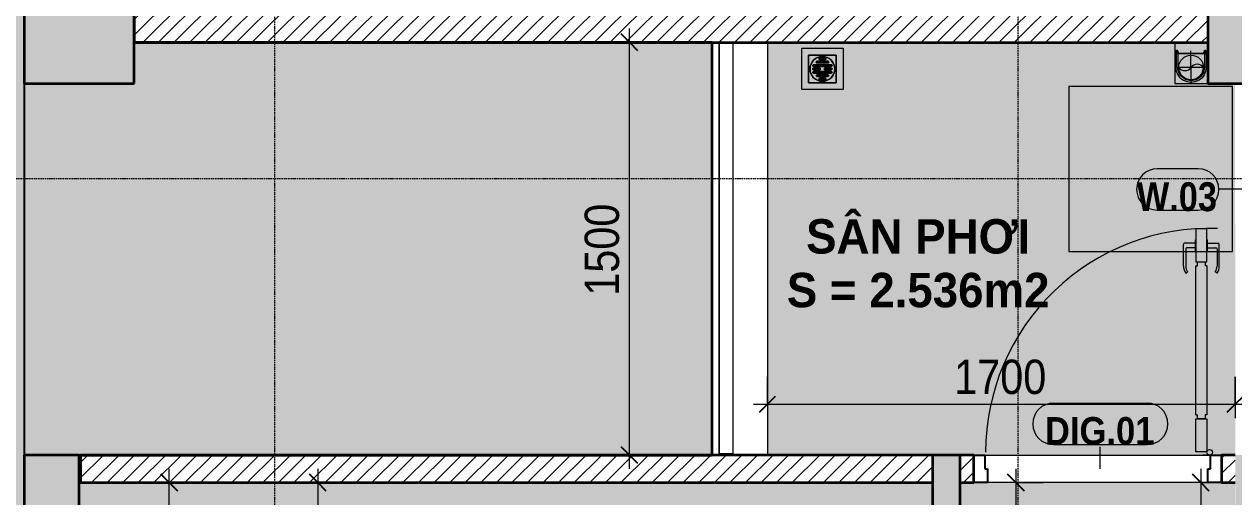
# Model space of a CAD drawing. Header units: millimetres. Extents: x 31157 to 224036, y 218 to 80529.
# Drawn here: x 33653 to 38047, y 76385 to 78103 of the extents above; entities that cross this region are included whole.
import ezdxf

# ---------------------------------------------------------------- set-up
doc = ezdxf.new("R2010")
doc.units = ezdxf.units.MM
for name, pattern in [('Dash Dot 3_16_', [7.9375, 4.7625, -1.5875, 0, -1.5875]), ('Grid Line', [22.225, 12.7, -3.175, 3.175, -3.175]), ('IMPORT-CENTER _3_', [10.16, 6.35, -1.27, 1.27, -1.27])]:
    doc.linetypes.add(name, pattern=pattern)
for name, color, linetype, lineweight in [('0-1', 7, 'Continuous', 5), ('A-ANNO-DIMS', 211, 'Continuous', 9), ('A-ANNO-DIMS-50', 211, 'Continuous', 9), ('A-DETL-GENF-1', 7, 'Continuous', 18), ('A-DETL-GENF-5', 9, 'Continuous', 18), ('A-DETL-MEDM', 33, 'Continuous', 35), ('A-DETL-THIN', 151, 'Continuous', 18), ('A-DOOR', 31, 'Continuous', 18), ('A-DOOR-1', 7, 'Continuous', 18), ('A-DOOR-3', 90, 'Continuous', 25), ('A-DOOR-IDEN', 31, 'Continuous', 9), ('A-FLOR', 192, 'Continuous', 18), ('A-FLOR-2', 7, 'Continuous', 18), ('A-FLOR-HRAL', 11, 'Continuous', 18), ('A-FLOR-HRAL-2', 7, 'Continuous', 18), ('A-GLAZ-IDEN', 152, 'Continuous', 9), ('A-WALL-2', 254, 'Continuous', 35), ('A-WALL-4', 9, 'Continuous', 18), ('A-WALL-5', 7, 'Continuous', 18), ('A-WALL-6', 250, 'Continuous', 35), ('A-WALL-7', 113, 'Continuous', 35), ('A-WALL-PATT-1', 9, 'Continuous', 18), ('A-WALL-PATT-2', 111, 'Continuous', 18), ('G-ANNO-SYMB-1', 111, 'Dash Dot 3_16_', 18), ('G-ANNO-TEXT-1', 7, 'Continuous', 9), ('G-IMPT', 8, 'Continuous', 18), ('G-IMPT-2', 9, 'Continuous', 18), ('G-IMPT-3', 8, 'Continuous', 25), ('G-IMPT-4', 8, 'IMPORT-CENTER _3_', 18), ('I-FURN', 30, 'Continuous', 18), ('I-FURN-2', 253, 'Continuous', 18), ('M-EQPM', 50, 'Continuous', 18), ('M-EQPM-2', 7, 'Continuous', 18), ('S-COLS', 52, 'Continuous', 18), ('S-COLS-7', 52, 'Continuous', 35), ('S-GRID-1', 1, 'Grid Line', 9)]:
    doc.layers.add(name, color=color, linetype=linetype, lineweight=lineweight)
doc.layers.add('A-DETL-GENF-2', color=7, linetype='Continuous', lineweight=18, transparency=0.2)
doc.styles.add('Arial_B', font='arialbd.ttf', dxfattribs={"width": 0.95, "height": 125})
doc.styles.add('Arial_B_1', font='arialbd.ttf', dxfattribs={"width": 0.9, "height": 100})
doc.styles.add('Arial_B_2', font='arialbd.ttf', dxfattribs={"width": 0.85, "height": 105})
doc.styles.add('UTM Avo', font='', dxfattribs={"width": 0.9, "height": 125})
doc.styles.get('UTM Avo').set_extended_font_data('UTM Avo')
doc.dimstyles.new('1_Dim_chi_tiet_2_5', dxfattribs={"dimscale": 304.8, "dimtxt": 124.912619, "dimasz": 0.19685, "dimexe": 0.164042, "dimexo": 0.0625, "dimgap": 0.016404, "dimtad": 1, "dimdec": 0, "dimrnd": 5, "dimzin": 0, "dimdsep": 46, "dimtxsty": 'UTM Avo', "dimblk1": 'OBLIQUE', "dimblk2": 'OBLIQUE', "dimsah": 1, "dimcen": 0.09, "dimdle": 0.164042, "dimazin": 0, "dimtfac": 1, "dimtdec": 4, "dimtix": 1, "dimtmove": 0, "dimatfit": 3, "dimfxl": 0.328084, "dimfxlon": 1, "dimtvp": 1, "dimtolj": 1, "dimtzin": 0, "dimarcsym": 2})
pattern_1 = [(45, (0, 0), (-28.284271, 28.284271), [])]

# ---------------------------------------------------------------- blocks, each defined once
blk = doc.blocks.new('NCV_TKTC_KET CAU_rvt-1-TKCS_CĂN HỘ LOẠI 2 - MẶT BẰNG')
at = {"layer": 'A-FLOR'}
for p, q in [((33652.6, 77886.9), (33652.6, 76537)), ((33857.6, 76536.9), (33852.6, 76536.9))]:
    blk.add_line(p, q, dxfattribs=at)
at = {"layer": 'S-COLS'}
for p, q in [((34052.6, 78036.9), (34052.6, 78236.9)), ((34052.6, 77886.9), (34052.6, 78036.9)), ((33652.6, 77886.9), (34052.5, 77886.9))]:
    blk.add_line(p, q, dxfattribs=at)
blk = doc.blocks.new('MAY GIAT - MAY GIAT_dwg-V4-TKCS_CĂN HỘ LOẠI 2 - MẶT BẰNG')
at = {"layer": 'G-IMPT-2', "flags": 128}
blk.add_lwpolyline([(5, 596.6), (5, 2.3), (605, 2.3), (605, 596.6)], close=True, dxfattribs=at)
blk = doc.blocks.new('MAY GIAT - MAY GIAT-V5-TKCS_CĂN HỘ LOẠI 2 - MẶT BẰNG')
at = {"layer": 'I-FURN-2'}
for p, q in [((5, 596.6), (5, 2.3)), ((605, 596.6), (5, 596.6)), ((605, 2.3), (605, 596.6)), ((5, 2.3), (605, 2.3))]:
    blk.add_line(p, q, dxfattribs=at)
blk.add_blockref('MAY GIAT - MAY GIAT_dwg-V4-TKCS_CĂN HỘ LOẠI 2 - MẶT BẰNG', (0, 0))
blk = doc.blocks.new('THU NUOC - THU NUOC-V7-TKCS_CĂN HỘ LOẠI 2 - MẶT BẰNG')
at = {"layer": 'M-EQPM-2'}
for p, q in [((-66.3, -70.6), (-66.3, 79.4)), ((-66.3, 79.4), (83.7, 79.4)), ((58.7, 54.4), (-41.3, 54.4)), ((-41.3, 54.4), (-41.3, -45.6)), ((-1.1, 44.5), (18.5, 44.5)), ((58.7, -45.6), (58.7, 54.4)), ((83.7, 79.4), (83.7, -70.6)), ((-23.3, 19.6), (40.9, 19.6)), ((40.9, 13.6), (-23.3, 13.6)), ((-23.3, 7.2), (0.7, 7.2)), ((0.7, 1.2), (-23.3, 1.2)), ((-11, 32.1), (28.5, 32.1)), ((28.5, 26.1), (-11, 26.1)), ((18.5, 38.5), (-1.1, 38.5)), ((0.7, 7.2), (0.7, 1.2)), ((16.7, 1.2), (16.7, 7.2)), ((16.7, 7.2), (40.9, 7.2)), ((40.9, 1.2), (16.7, 1.2)), ((-23.3, -4.8), (40.9, -4.8)), ((40.9, -10.8), (-23.3, -10.8)), ((-11, -17.3), (28.5, -17.3)), ((28.5, -23.3), (-11, -23.3)), ((-1.1, -29.6), (18.5, -29.6)), ((18.5, -35.6), (-1.1, -35.6)), ((83.7, -70.6), (-66.3, -70.6)), ((-41.3, -45.6), (58.7, -45.6))]:
    blk.add_line(p, q, dxfattribs=at)
for centre, radius, start, end in [((8.7, 4.4), 45, 0, 180), ((8.7, 4.4), 45, 360, 180), ((-1.1, 41.5), 3, 90, 270), ((18.5, 41.5), 3, 270, 90), ((8.7, 4.4), 45, 180, 0), ((8.7, 4.4), 45, 180, 360), ((-23.3, 16.6), 3, 90, 270), ((-23.3, 4.2), 3, 90, 270), ((-11, 29.1), 3, 90, 270), ((28.5, 29.1), 3, 270, 90), ((40.9, 16.6), 3, 270, 90), ((40.9, 4.2), 3, 270, 90), ((-23.3, -7.8), 3, 90, 270), ((-11, -20.3), 3, 90, 270), ((-1.1, -32.6), 3, 90, 270), ((18.5, -32.6), 3, 270, 90), ((28.5, -20.3), 3, 270, 90), ((40.9, -7.8), 3, 270, 90)]:
    blk.add_arc(centre, radius, start, end, dxfattribs=at)
blk = doc.blocks.new('Top Rail Type - Top Rail_Internal_-987308-TKCS_CĂN HỘ LOẠI 2 - MẶT BẰNG')
at = {"layer": 'A-FLOR-HRAL-2'}
for p, q in [((13269.1, 67280.8), (13269.1, 68776.2)), ((13319.1, 68776.2), (13319.1, 67280.8)), ((13319.1, 67280.8), (13269.1, 67280.8))]:
    blk.add_line(p, q, dxfattribs=at)
blk = doc.blocks.new('Top Rail Type - Top Rail_Internal_-V9-TKCS_CĂN HỘ LOẠI 2 - MẶT BẰNG')
at = {"layer": 'A-FLOR-HRAL-2'}
for p, q in [((13269.1, 68776.2), (13269.1, 67280.8)), ((13319.1, 68776.2), (13319.1, 67280.8)), ((13319.1, 67280.8), (13269.1, 67280.8))]:
    blk.add_line(p, q, dxfattribs=at)
blk = doc.blocks.new('DOOR_CW_01 CANH MO-PANEL KINH - DIG_01-900x2200-CỬA NHÔM KÍNH-400860-TKCS_CĂN HỘ LOẠI 2 - MẶT BẰNG')
at = {"layer": 'A-DETL-GENF-1'}
for p, q in [((-397, -182), (-397, -62)), ((-397, -62), (-357, -62)), ((-357, -62), (-357, -182)), ((-357, -182), (-397, -182)), ((-397, -196), (-391, -196)), ((-397, -738), (-397, -196)), ((-391, -196), (-391, -182)), ((-391, -182), (-363, -182)), ((-363, -182), (-363, -196)), ((-357, -196), (-363, -196)), ((-357, -196), (-357, -738)), ((-442, -737), (-442, -816.5)), ((-434, -799.5), (-434, -737)), ((-433.9, -711.2), (-427.3, -715.8)), ((-397, -738), (-391, -738)), ((-391, -752), (-391, -738)), ((-357, -738), (-363, -738)), ((-363, -738), (-363, -752)), ((-320.1, -711.2), (-326.7, -715.8)), ((-320, -799.5), (-320, -737)), ((-312, -737), (-312, -816.5)), ((-357, -752), (-397, -752)), ((-397, -752), (-397, -872)), ((-363, -752), (-391, -752)), ((-357, -872), (-357, -752)), ((-399, -820.5), (-438, -820.5)), ((-399, -803.5), (-430, -803.5)), ((-399, -792.2), (-399, -831.8)), ((-397, -792.2), (-399, -792.2)), ((-399, -831.8), (-397, -831.8)), ((-397, -792.2), (-397, -831.8)), ((-357, -792.2), (-357, -831.8)), ((-357, -792.2), (-355, -792.2)), ((-355, -831.8), (-357, -831.8)), ((-355, -792.2), (-355, -831.8)), ((-355, -803.5), (-324, -803.5)), ((-355, -820.5), (-316, -820.5)), ((-397, -872), (-357, -872))]:
    blk.add_line(p, q, dxfattribs=at)
blk.add_circle((-407, -60), 10, dxfattribs=at)
for centre, radius, start, end in [((-407, -60), 814, 268, 0), ((-397, -737), 45, 145, 180), ((-397, -737), 37, 145, 180), ((-357, -737), 37, 0, 35), ((-357, -737), 45, 360, 35), ((-438, -816.5), 4, 180, 270), ((-430, -799.5), 4, 180, 270), ((-324, -799.5), 4, 270, 0), ((-316, -816.5), 4, 270, 0)]:
    blk.add_arc(centre, radius, start, end, dxfattribs=at)
at = {"layer": 'A-DOOR-1'}
blk.add_line((-407, -50), (-382, -50), dxfattribs=at)
at = {"layer": 'A-DOOR-3'}
for p, q in [((-450, 50), (-400, 50)), ((-400, 50), (-400, 0)), ((400, 0), (400, 50)), ((400, 50), (450, 50)), ((-410, 0), (-410, -50)), ((-400, 0), (-410, 0)), ((410, 0), (400, 0)), ((410, -50), (410, 0)), ((-410, -50), (-450, -50)), ((450, -50), (410, -50))]:
    blk.add_line(p, q, dxfattribs=at)
blk = doc.blocks.new('NCV_TKTC_TANG 1_rvt-1-TKCS_CĂN HỘ LOẠI 2 - MẶT BẰNG')
at = {"layer": 'A-WALL-PATT-1'}
h = blk.add_hatch(dxfattribs=at)
h.set_pattern_fill('FP_1', color=256, style=0, pattern_type=2)
h.set_pattern_definition(pattern_1)
h.paths.add_polyline_path([(34997.5, 76436.9), (36952.6, 76436.9), (36952.6, 76536.9), (33857.6, 76536.9), (33857.6, 76436.9), (34327.5, 76436.9)])
h = blk.add_hatch(dxfattribs=at)
h.set_pattern_fill('FP_1', color=256, style=0, pattern_type=2)
h.set_pattern_definition(pattern_1)
h.paths.add_polyline_path([(38052.6, 76436.9), (38052.1, 76536.9), (38002.6, 76536.9), (38002.6, 76436.9), (38052.1, 76436.9)])
h.paths.add_polyline_path([(37102.6, 76436.9), (37102.6, 76536.9), (37052.6, 76536.9), (37052.6, 76436.9)])
at = {"layer": 'A-FLOR-2'}
for p, q in [((37952.6, 77886.9), (37952.6, 78036.9)), ((33857.6, 76436.9), (33852.6, 76436.9)), ((37952.6, 76436.9), (37152.6, 76436.9))]:
    blk.add_line(p, q, dxfattribs=at)
at = {"layer": 'A-WALL-2'}
blk.add_line((36152.6, 76536.9), (33857.6, 76536.9), dxfattribs=at)
at = {"layer": 'A-WALL-4'}
blk.add_line((36152.6, 76536.9), (36152.6, 78036.9), dxfattribs=at)
at = {"layer": 'A-WALL-5'}
for p, q in [((36352.6, 78036.9), (36352.6, 76536.9)), ((37142.6, 76536.9), (37962.6, 76536.9)), ((37952.6, 76436.9), (37152.6, 76436.9))]:
    blk.add_line(p, q, dxfattribs=at)
at = {"layer": 'A-WALL-6'}
for p, q in [((33857.6, 76536.9), (33857.6, 76436.9)), ((36952.6, 76536.9), (36152.6, 76536.9)), ((37102.6, 76536.9), (37052.6, 76536.9)), ((37102.6, 76436.9), (37102.6, 76536.9)), ((38052.6, 76536.9), (38002.6, 76536.9)), ((38002.6, 76536.9), (38002.6, 76436.9)), ((33857.6, 76436.9), (36952.6, 76436.9)), ((37052.6, 76436.9), (37102.6, 76436.9)), ((38002.6, 76436.9), (38052.6, 76436.9))]:
    blk.add_line(p, q, dxfattribs=at)
at = {"layer": 'A-DOOR', "rotation": 180}
blk.add_blockref('DOOR_CW_01 CANH MO-PANEL KINH - DIG_01-900x2200-CỬA NHÔM KÍNH-400860-TKCS_CĂN HỘ LOẠI 2 - MẶT BẰNG', (37552.6, 76486.9), dxfattribs=at)
at = {"layer": 'A-FLOR-HRAL'}
for name in ['Top Rail Type - Top Rail_Internal_-987308-TKCS_CĂN HỘ LOẠI 2 - MẶT BẰNG', 'Top Rail Type - Top Rail_Internal_-V9-TKCS_CĂN HỘ LOẠI 2 - MẶT BẰNG']:
    blk.add_blockref(name, (22908.5, 9260.7), dxfattribs=at)
at = {"layer": 'I-FURN', "rotation": 89.99999999999902}
blk.add_blockref('MAY GIAT - MAY GIAT-V5-TKCS_CĂN HỘ LOẠI 2 - MẶT BẰNG', (38044.8, 77272), dxfattribs=at)
at = {"layer": 'M-EQPM'}
blk.add_blockref('THU NUOC - THU NUOC-V7-TKCS_CĂN HỘ LOẠI 2 - MẶT BẰNG', (36543.9, 77935.9), dxfattribs=at)
blk = doc.blocks.new('TKTC_XREF_251221_MB TANG 1 - TKTC_XREF_260130_MB TANG 1_dwg_CUM U_DN100-4202115-TKCS_CĂN HỘ LOẠI 2 - MẶT BẰNG')
at = {"layer": 'G-IMPT'}
blk.add_hatch(color=256, dxfattribs=at).paths.add_polyline_path([(0, 61), (17.7, 58.1), (30.5, 52.8), (43.1, 43.1), (53.7, 28.5), (59.1, 14.8), (61, 0), (58.9, -15.8), (52.8, -30.5), (43.1, -43.1), (28.5, -53.7), (14.8, -59.1), (0, -61), (0, -57), (15.8, -54.6), (28.5, -49.4), (40.3, -40.3), (49.4, -28.5), (55.1, -14.8), (57, 0), (54.6, 15.8), (49.4, 28.5), (40.3, 40.3), (27.7, 49.7), (14.8, 55.1), (0, 57), (0, 58.9)])
for p, q in [((-79.1, 66.6), (-79.1, 63.4)), ((-76.6, 66.6), (-76.6, 63.4)), ((-74.6, 66.6), (-74.6, 63.4)), ((-72.7, 69.3), (-72.7, 60.7)), ((-66.9, 67.9), (-71.7, 67.9)), ((-66.9, 62.1), (-71.7, 62.1)), ((-65, 69), (0, 69)), ((-79.1, -63.4), (-79.1, -66.6)), ((-76.6, -63.4), (-76.6, -66.6)), ((-74.6, -63.4), (-74.6, -66.6)), ((-72.7, -60.7), (-72.7, -69.3)), ((-66.9, -62.1), (-71.7, -62.1)), ((-66.9, -67.9), (-71.7, -67.9)), ((-65, -69), (0, -69))]:
    blk.add_line(p, q, dxfattribs=at)
at = {"layer": 'G-IMPT', "flags": 128}
for points in [[(-72.7, 67.6), (-78.1, 67.6), (-78.1, 62.4), (-72.7, 62.4)], [(-71.7, 59.2), (-66.9, 59.2), (-66.9, 70.8), (-71.7, 70.8)], [(-66.9, 70.8), (-66.9, 72.7), (-65, 72.7), (-65, 57.3), (-66.9, 57.3), (-66.9, 59.2)], [(-65, 61), (0, 61), (0, 57)], [(-72.7, -62.4), (-78.1, -62.4), (-78.1, -67.6), (-72.7, -67.6)], [(-71.7, -70.8), (-66.9, -70.8), (-66.9, -59.2), (-71.7, -59.2)], [(-66.9, -59.2), (-66.9, -57.3), (-65, -57.3), (-65, -72.7), (-66.9, -72.7), (-66.9, -70.8)], [(-65, -61), (0, -61), (0, -57)]]:
    blk.add_lwpolyline(points, dxfattribs=at)
at = {"layer": 'G-IMPT'}
for centre, radius, start, end in [((-78.1, 66.6), 0.96, 90, 180), ((-78.1, 63.4), 0.96, 180, 270), ((-71.1, 69.3), 1.56, 112.6199, 247.3801), ((-67.9, 65), 4.8, 143.1301, 216.8699), ((-71.1, 60.7), 1.56, 112.6199, 247.3801), ((0, 0), 69, 270, 90), ((0, 0), 61, 270, 90), ((0, 0), 57, 270, 90), ((-78.1, -63.4), 0.96, 90, 180), ((-78.1, -66.6), 0.96, 180, 270), ((-71.1, -60.7), 1.56, 112.6199, 247.3801), ((-67.9, -65), 4.8, 143.1301, 216.8699), ((-71.1, -69.3), 1.56, 112.6199, 247.3801)]:
    blk.add_arc(centre, radius, start, end, dxfattribs=at)
blk = doc.blocks.new('TKTC_XREF_251221_MB TANG 1 - TKTC_XREF_260130_MB TANG 1_dwg_$cc-V16-TKCS_CĂN HỘ LOẠI 2 - MẶT BẰNG')
at = {"layer": 'G-IMPT'}
blk.add_circle((0, 0), 0.5, dxfattribs=at)
for centre, radius, start, end in [((0, 0), 0.5, 90, 270), ((0.188, 0.25), 0.313, 126.8699, 233.1301), ((-0.188, -0.25), 0.313, 306.8699, 53.1301)]:
    blk.add_arc(centre, radius, start, end, dxfattribs=at)
at = {"layer": 'G-IMPT-4'}
for p, q in [((0, -0.672), (0, 0.673)), ((-0.673, 0), (0.673, 0))]:
    blk.add_line(p, q, dxfattribs=at)
blk = doc.blocks.new('TKTC_XREF_251221_MB TANG 1 - TKTC_XREF_260130_MB TANG 1_dwg_THU NUOC - THU NUOC-444531-TKCS_MB TẦNG 1-V17-TKCS_CĂN HỘ LOẠI 2 - MẶT BẰNG')
at = {"layer": 'M-EQPM'}
for p, q in [((-23.3, 10.8), (40.9, 10.8)), ((40.9, 4.8), (-23.3, 4.8)), ((-11, 23.3), (28.5, 23.3)), ((28.5, 17.3), (-11, 17.3)), ((-1.1, 35.6), (18.5, 35.6)), ((18.5, 29.6), (-1.1, 29.6)), ((-23.3, -13.6), (40.9, -13.6)), ((40.9, -19.6), (-23.3, -19.6)), ((-11, -26.1), (28.5, -26.1)), ((28.5, -32.1), (-11, -32.1)), ((-1.1, -38.5), (18.5, -38.5)), ((18.5, -44.5), (-1.1, -44.5))]:
    blk.add_line(p, q, dxfattribs=at)
at = {"layer": 'M-EQPM', "flags": 128}
for points in [[(83.7, -79.4), (83.7, 70.6), (-66.3, 70.6), (-66.3, -79.4)], [(58.7, -54.4), (58.7, 45.6), (-41.3, 45.6), (-41.3, -54.4)]]:
    blk.add_lwpolyline(points, close=True, dxfattribs=at)
for points in [[(-23.3, -1.2), (0.7, -1.2), (0.7, -7.2), (-23.3, -7.2)], [(40.9, -7.2), (16.7, -7.2), (16.7, -1.2), (40.9, -1.2)]]:
    blk.add_lwpolyline(points, dxfattribs=at)
at = {"layer": 'M-EQPM'}
for centre, radius, start, end in [((8.7, -4.4), 45, 360, 180), ((8.7, -4.4), 45, 360, 180), ((-23.3, 7.8), 3, 90, 270), ((-11, 20.3), 3, 90, 270), ((-1.1, 32.6), 3, 90, 270), ((18.5, 32.6), 3, 270, 90), ((28.5, 20.3), 3, 270, 90), ((40.9, 7.8), 3, 270, 90), ((8.7, -4.4), 45, 180, 360), ((8.7, -4.4), 45, 180, 360), ((-23.3, -4.2), 3, 90, 270), ((-23.3, -16.6), 3, 90, 270), ((-11, -29.1), 3, 90, 270), ((-1.1, -41.5), 3, 90, 270), ((18.5, -41.5), 3, 270, 90), ((28.5, -29.1), 3, 270, 90), ((40.9, -4.2), 3, 270, 90), ((40.9, -16.6), 3, 270, 90)]:
    blk.add_arc(centre, radius, start, end, dxfattribs=at)
blk = doc.blocks.new('TKTC_XREF_251221_MB TANG 1 - TKTC_XREF_260130_MB TANG 1_dwg-4202109-TKCS_CĂN HỘ LOẠI 2 - MẶT BẰNG')
at = {"layer": 'G-IMPT'}
for p, q in [((-165318.8, -323309.7), (-165318.8, -323349.7)), ((-165318.8, -323349.7), (-165199, -323349.7))]:
    blk.add_line(p, q, dxfattribs=at)
at = {"layer": 'G-IMPT', "flags": 128}
blk.add_lwpolyline([(-165318.8, -323459.7), (-165199.3, -323459.7), (-165199.3, -323349.7), (-165318.8, -323349.7)], close=True, dxfattribs=at)
at = {"layer": 'G-IMPT-3'}
blk.add_line((-169499.1, -323459.7), (-169499.1, -324809.6), dxfattribs=at)
at = {"extrusion": (0, 0, -1), "zscale": -1}
blk.add_blockref('TKTC_XREF_251221_MB TANG 1 - TKTC_XREF_260130_MB TANG 1_dwg_THU NUOC - THU NUOC-444531-TKCS_MB TẦNG 1-V17-TKCS_CĂN HỘ LOẠI 2 - MẶT BẰNG', (166590.3, -323401.9), dxfattribs=at)
at = {"xscale": 90.00000000005122, "yscale": 90.00000000005122, "zscale": 90.00000000005122, "rotation": 90.37402677993775}
blk.add_blockref('TKTC_XREF_251221_MB TANG 1 - TKTC_XREF_260130_MB TANG 1_dwg_$cc-V16-TKCS_CĂN HỘ LOẠI 2 - MẶT BẰNG', (-165259.5, -323401), dxfattribs=at)
at = {"extrusion": (0, 0, -1), "xscale": 0.7894736842105242, "yscale": 0.7894736842105242, "zscale": -0.7894736842105242, "rotation": 269.9999999984439}
blk.add_blockref('TKTC_XREF_251221_MB TANG 1 - TKTC_XREF_260130_MB TANG 1_dwg_CUM U_DN100-4202115-TKCS_CĂN HỘ LOẠI 2 - MẶT BẰNG', (165259.5, -323401), dxfattribs=at)
blk = doc.blocks.new('TKTC_XREF_251221_MB TANG 1 - TKTC_XREF_251221_MB TANG 1-2038492-TKCS_CĂN HỘ LOẠI 2 - MẶT BẰNG')
blk.add_blockref('TKTC_XREF_251221_MB TANG 1 - TKTC_XREF_260130_MB TANG 1_dwg-4202109-TKCS_CĂN HỘ LOẠI 2 - MẶT BẰNG', (169499.1, 384109.7))
blk = doc.blocks.new('DIMBLOCK1-TKCS_CĂN HỘ LOẠI 2 - MẶT BẰNG')
at = {"layer": 'A-ANNO-DIMS-50', "lineweight": 25}
for p, q in [((35851.2, 78037.3), (35821.2, 78067.3)), ((35851.2, 78037.3), (35881.2, 78007.3)), ((35851.2, 76536.9), (35821.2, 76566.9)), ((35851.2, 76536.9), (35881.2, 76506.9))]:
    blk.add_line(p, q, dxfattribs=at)
at = {"layer": 'A-ANNO-DIMS-50'}
for p, q in [((35851.2, 76486.9), (35851.2, 78087.3)), ((35951.2, 78037.3), (35801.2, 78037.3)), ((35851.2, 78037.3), (35951.2, 78037.3)), ((35951.2, 76536.9), (35801.2, 76536.9)), ((35851.2, 76536.9), (35951.2, 76536.9))]:
    blk.add_line(p, q, dxfattribs=at)
at = {"layer": 'A-ANNO-DIMS-50', "color": 0, "insert": (35688.8, 77115.9), "char_height": 125, "width": 410.824, "attachment_point": 1, "rotation": 90, "line_spacing_factor": 1.110334, "style": 'UTM Avo'}
blk.add_mtext('1500', dxfattribs=at)
blk = doc.blocks.new('_Oblique')
at = {"color": 0, "linetype": 'ByBlock', "lineweight": -2}
blk.add_line((-0.5, -0.5), (0.5, 0.5), dxfattribs=at)
blk = doc.blocks.new('DIMBLOCK2-TKCS_CĂN HỘ LOẠI 2 - MẶT BẰNG')
at = {"layer": 'A-ANNO-DIMS-50'}
for p, q in [((36352.6, 76821.2), (36352.6, 76671.2)), ((36352.6, 76721.2), (36352.6, 76821.2)), ((38052.6, 76821.2), (38052.6, 76671.2)), ((38052.6, 76721.2), (38052.6, 76821.2)), ((36302.6, 76721.2), (38102.6, 76721.2))]:
    blk.add_line(p, q, dxfattribs=at)
at = {"layer": 'A-ANNO-DIMS-50', "lineweight": 25}
for p, q in [((36352.6, 76721.2), (36382.6, 76751.2)), ((38052.6, 76721.2), (38082.6, 76751.2)), ((36352.6, 76721.2), (36322.6, 76691.2)), ((38052.6, 76721.2), (38022.6, 76691.2))]:
    blk.add_line(p, q, dxfattribs=at)
at = {"layer": 'A-ANNO-DIMS-50', "color": 0, "insert": (37031.4, 76883.6), "char_height": 125, "width": 410.824, "attachment_point": 1, "line_spacing_factor": 1.110334, "style": 'UTM Avo'}
blk.add_mtext('1700', dxfattribs=at)
blk = doc.blocks.new('DIMBLOCK8-TKCS_CĂN HỘ LOẠI 2 - MẶT BẰNG')
at = {"layer": 'A-ANNO-DIMS-50'}
for p, q in [((34718.9, 76486.9), (34718.9, 73286.9)), ((34818.9, 76436.9), (34668.9, 76436.9)), ((34718.9, 76436.9), (34818.9, 76436.9)), ((34818.9, 73336.9), (34668.9, 73336.9)), ((34718.9, 73336.9), (34818.9, 73336.9))]:
    blk.add_line(p, q, dxfattribs=at)
at = {"layer": 'A-ANNO-DIMS-50', "lineweight": 25}
for p, q in [((34718.9, 76436.9), (34688.9, 76466.9)), ((34718.9, 76436.9), (34748.9, 76406.9)), ((34718.9, 73336.9), (34688.9, 73366.9)), ((34718.9, 73336.9), (34748.9, 73306.9))]:
    blk.add_line(p, q, dxfattribs=at)
at = {"layer": 'A-ANNO-DIMS-50', "color": 0, "insert": (34556.5, 74715.8), "char_height": 125, "width": 410.824, "attachment_point": 1, "rotation": 90, "line_spacing_factor": 1.110334, "style": 'UTM Avo'}
blk.add_mtext('3100', dxfattribs=at)
blk = doc.blocks.new('DIMBLOCK18-TKCS_CĂN HỘ LOẠI 2 - MẶT BẰNG')
at = {"layer": 'A-ANNO-DIMS-50'}
for p, q in [((37255.1, 76486.9), (37255.1, 73237.3)), ((37355.1, 76436.9), (37205.1, 76436.9)), ((37255.1, 76436.9), (37355.1, 76436.9)), ((37155.1, 73237.3), (37305.1, 73237.3)), ((37255.1, 73237.3), (37155.1, 73237.3))]:
    blk.add_line(p, q, dxfattribs=at)
at = {"layer": 'A-ANNO-DIMS-50', "lineweight": 25}
for p, q in [((37255.1, 76436.9), (37225.1, 76466.9)), ((37255.1, 76436.9), (37285.1, 76406.9)), ((37255.1, 73237.3), (37225.1, 73267.3)), ((37255.1, 73237.3), (37285.1, 73207.3))]:
    blk.add_line(p, q, dxfattribs=at)
at = {"layer": 'A-ANNO-DIMS-50', "color": 0, "insert": (37092.7, 74665.9), "char_height": 125, "width": 410.824, "attachment_point": 1, "rotation": 90, "line_spacing_factor": 1.110334, "style": 'UTM Avo'}
blk.add_mtext('3200', dxfattribs=at)
blk = doc.blocks.new('DIMBLOCK20-TKCS_CĂN HỘ LOẠI 2 - MẶT BẰNG')
at = {"layer": 'A-ANNO-DIMS-50'}
for p, q in [((37927.2, 76486.9), (37927.2, 73186.9)), ((38027.2, 76436.9), (37877.2, 76436.9)), ((37927.2, 76436.9), (38027.2, 76436.9)), ((38027.2, 73236.9), (37877.2, 73236.9)), ((37927.2, 73236.9), (38027.2, 73236.9))]:
    blk.add_line(p, q, dxfattribs=at)
at = {"layer": 'A-ANNO-DIMS-50', "lineweight": 25}
for p, q in [((37927.2, 76436.9), (37897.2, 76466.9)), ((37927.2, 76436.9), (37957.2, 76406.9)), ((37927.2, 73236.9), (37897.2, 73266.9)), ((37927.2, 73236.9), (37957.2, 73206.9))]:
    blk.add_line(p, q, dxfattribs=at)
at = {"layer": 'A-ANNO-DIMS-50', "color": 0, "insert": (37764.9, 74665.7), "char_height": 125, "width": 410.824, "attachment_point": 1, "rotation": 90, "line_spacing_factor": 1.110334, "style": 'UTM Avo'}
blk.add_mtext('3200', dxfattribs=at)
blk = doc.blocks.new('DIMBLOCK35-TKCS_CĂN HỘ LOẠI 2 - MẶT BẰNG')
at = {"layer": 'A-ANNO-DIMS-50'}
for p, q in [((34179.1, 75635.3), (34179.1, 76486.9)), ((34079.1, 76436.9), (34229.1, 76436.9)), ((34179.1, 76436.9), (34079.1, 76436.9)), ((34079.1, 75635.3), (34229.1, 75635.3)), ((34179.1, 75635.3), (34079.1, 75635.3))]:
    blk.add_line(p, q, dxfattribs=at)
at = {"layer": 'A-ANNO-DIMS-50', "lineweight": 25}
for p, q in [((34179.1, 76436.9), (34149.1, 76466.9)), ((34179.1, 76436.9), (34209.1, 76406.9)), ((34179.1, 75635.3), (34149.1, 75665.3)), ((34179.1, 75635.3), (34209.1, 75605.3))]:
    blk.add_line(p, q, dxfattribs=at)
at = {"layer": 'A-ANNO-DIMS-50', "color": 0, "insert": (34016.7, 75907.7), "char_height": 125, "width": 308.118, "attachment_point": 1, "rotation": 90, "line_spacing_factor": 1.110334, "style": 'UTM Avo'}
blk.add_mtext('800', dxfattribs=at)
blk = doc.blocks.new('STN_Door Tag - STN_Door Tag-1788670-TKCS_CĂN HỘ LOẠI 2 - MẶT BẰNG')
at = {"layer": 'A-DOOR-IDEN'}
for p, q in [((-3.37, 1.495), (3.431, 1.495)), ((-3.37, -1.524), (3.431, -1.524))]:
    blk.add_line(p, q, dxfattribs=at)
for centre, start, end in [((-3.37, -0.015), 90, 270), ((3.431, -0.015), 270, 90)]:
    blk.add_arc(centre, 1.509, start, end, dxfattribs=at)
blk = doc.blocks.new('SSA-WINDOW TAG - 10-2062020-TKCS_CĂN HỘ LOẠI 2 - MẶT BẰNG')
at = {"layer": 'A-GLAZ-IDEN'}
for p, q in [((1.296875, 1.5), (-1.6875, 1.5)), ((-1.6875, -1.5), (1.296875, -1.5))]:
    blk.add_line(p, q, dxfattribs=at)
for centre, start, end in [((-1.6875, 0), 90, 270), ((1.296875, 0), 270, 90)]:
    blk.add_arc(centre, 1.5, start, end, dxfattribs=at)

msp = doc.modelspace()

# ---------------------------------------------------------------- hatches: boundary and pattern name
at = {"layer": 'A-DETL-GENF-1'}
h = msp.add_hatch(color=256, dxfattribs=at)
h.paths.add_polyline_path([(36952.6, 76536.9), (38052.6, 76536.9), (38052.1, 77886.9), (37952.6, 77886.9), (37952.6, 78037.3), (36352.6, 78036.9), (36352.6, 76536.9)])
h.paths.add_polyline_path([(37892.2, 77897.5), (37879.7, 77899.1), (37868.1, 77903.9), (37858.1, 77911.6), (37850.5, 77921.5), (37845.7, 77933.2), (37844, 77945.6), (37847.2, 77945.6), (37849.1, 77933.2), (37854.4, 77921.5), (37860.4, 77913.8), (37869.7, 77906.7), (37880.5, 77902.2), (37892.2, 77900.6), (37904.6, 77902.5), (37916.3, 77907.9), (37924, 77913.8), (37931.2, 77923.1), (37935.6, 77934), (37937.2, 77945.6), (37940.3, 77945.6), (37938.7, 77933.2), (37933.9, 77921.5), (37926.2, 77911.6), (37914.7, 77903.3), (37903.8, 77899)])
for points in [[(34352.6, 73336.9), (36952.6, 73336.9), (36952.6, 76436.9), (33852.6, 76436.9), (33852.6, 73386.9), (34352.6, 73386.9)], [(39917.6, 70036.9), (41852.6, 70036.9), (41852.5, 73236.9), (38052.6, 73237.3), (38052.1, 76436.9), (37052.6, 76436.9), (37052.3, 73236.9), (35052.6, 73236.9), (35052.6, 70036.9), (37552.6, 70036.9), (37552.7, 70111.9), (38852.6, 70111.7), (38852.7, 70036.9), (39687.4, 70036.9)]]:
    msp.add_hatch(color=256, dxfattribs=at).paths.add_polyline_path(points)
at = {"layer": 'A-DETL-GENF-2'}
h = msp.add_hatch(color=256, dxfattribs=at)
h.paths.add_polyline_path([(33202.6, 69035.3), (43451.3, 69035.3), (43490.1, 69040.4), (43526.3, 69055.4), (43557.4, 69079.2), (43581.2, 69110.3), (43596.2, 69146.5), (43601.3, 69185.3), (43601.3, 78839.5), (43596.2, 78878.3), (43581.2, 78914.5), (43557.4, 78945.6), (43526.3, 78969.4), (43490.1, 78984.4), (43451.3, 78989.5), (33202.6, 78989.5), (33163.7, 78984.4), (33127.6, 78969.4), (33096.5, 78945.6), (33072.7, 78914.5), (33057.7, 78878.3), (33052.6, 78839.5), (33052.6, 69185.3), (33057.7, 69146.5), (33072.7, 69110.3), (33096.5, 69079.2), (33127.6, 69055.4), (33163.7, 69040.4)])
h.paths.add_polyline_path([(37494.4, 69695.8), (37481.9, 69697.4), (37470.3, 69702.2), (37460.3, 69709.9), (37452.7, 69719.9), (37447.8, 69731.5), (37446.2, 69743.9), (37449.4, 69743.9), (37451.2, 69731.5), (37456.6, 69719.9), (37462.5, 69712.1), (37471.9, 69705), (37482.7, 69700.5), (37494.4, 69698.9), (37507.7, 69701.2), (37518.4, 69706.2), (37526.2, 69712.1), (37533.3, 69721.4), (37537.8, 69732.3), (37539.4, 69743.9), (37542.5, 69743.9), (37540.9, 69731.5), (37536.1, 69719.9), (37528.4, 69709.9), (37516.9, 69701.6), (37504.7, 69697.1)])
h.paths.add_polyline_path([(38152.6, 69761.9), (37552.6, 69761.9), (37552.6, 69835.3), (34352.6, 69835.3), (34352.6, 69761.9), (33652.6, 69761.9), (33652.6, 76536.9), (36152.6, 76536.9), (36152.6, 78036.9), (34052.6, 78036.9), (34052.5, 77886.9), (33652.6, 77887), (33652.6, 78238.6), (34052.5, 78238.6), (34052.6, 78236.9), (42252.6, 78236.9), (42252.6, 78638.6), (42652.6, 78638.6), (42652.6, 74516.9), (42052.6, 74516.9), (42052.6, 69834.3), (38852.6, 69834.3), (38852.6, 69761.9), (38347.4, 69761.9)])
h.paths.add_polyline_path([(42367.3, 73111.9), (42252.6, 73111.9), (42252.6, 73311.9), (42652.6, 73311.9), (42652.6, 73111.9), (42472.6, 73111.9)])
h = msp.add_hatch(color=256, dxfattribs=at)
h.paths.add_polyline_path([(42367.3, 73111.9), (42652.6, 73111.9), (42652.6, 73311.9), (42252.6, 73311.9), (42252.6, 73111.9)])
h.paths.add_polyline_path([(34052.5, 77886.9), (34052.6, 77887.2), (34052.5, 77886.9), (33652.6, 77886.9)])
at = {"layer": 'A-DETL-GENF-5'}
h = msp.add_hatch(dxfattribs=at)
h.set_pattern_fill('FP_2', color=256, style=0, pattern_type=2)
h.set_pattern_definition([(50, (0, 0), (364.3679, -31.8783), [38.1, -419.1]), (355, (0, 0), (-70.4859, 382.1133), [30.48, -335.28]), (100.451, (30.36, -2.66), (293.885, 350.2334), [32.38, -356.18]), (46.184, (0, 101.6), (542.1585, -84.0858), [57.15, -628.65]), (96.636, (45.2, 94.6), (474.805, 494.8554), [48.57, -534.27]), (351.184, (0, 101.6), (474.8102, 494.85), [45.72, -502.92]), (21, (50.8, 76.2), (303.2285, -204.5305), [38.1, -419.1]), (326, (50.8, 76.2), (123.6039, 368.376), [30.48, -335.28]), (71.451, (76.07, 59.16), (426.8341, 163.8427), [32.38, -356.18]), (37.5, (0, 0), (6.17665, 169.11015), [3.353, -327.863, 3.353, -337.007, -336.55]), (37.5, (0, 0), (6.17665, 169.11015), [-671.576, 3.353, -333.197]), (7.5, (0, 0), (133.63888, 200.3615), [3.353, -190.703, 3.353, -320.243, -128.27]), (7.5, (0, 0), (133.63888, 200.3615), [-517.652, 3.353, -124.917]), (327.5, (-113.28, 0), (271.18182, -11.45836), [3.353, -123.647, 3.353, -392.887, -525.78]), (327.5, (-113.28, 0), (271.18182, -11.45836), [-523.24, 3.353, -522.427]), (317.5, (-164.08, 0), (296.2585, 50.85285), [3.353, -161.747, 3.353, -259.791, -373.38]), (317.5, (-164.08, 0), (296.2585, 50.85285), [-428.244, 3.353, -370.027]), (45, (0, 0), (-125.7236, 125.7236), []), (45, (0, 190.5), (-125.7236, 125.7236), [])])
h.paths.add_polyline_path([(38152.6, 69761.9), (38852.6, 69762.2), (38852.6, 70111.9), (37552.6, 70111.5), (37552.6, 69761.9), (38052.6, 69761.9)])
h.paths.add_polyline_path([(33851.1, 69761.9), (34352.6, 69761.9), (34352.6, 70111.9), (33652.6, 70111.9), (33652.6, 69761.9)])
h.paths.add_polyline_path([(41852.6, 69836.9), (42052.6, 69836.9), (42052.6, 70036.9), (41852.6, 70036.9), (41852.6, 69939.5)])
h.paths.add_polyline_path([(42052.6, 71936.9), (42052.6, 71936.9), (42052.6, 72136.9), (41852.6, 72136.9), (41852.6, 71936.9), (41884.8, 71936.9)])
h.paths.add_polyline_path([(33652.6, 73039), (34352.6, 73039), (34352.6, 73386.9), (33652.6, 73386.9)])
h.paths.add_polyline_path([(40052.6, 73236.9), (40052.6, 73436.9), (39947.6, 73436.9), (39947.6, 73236.9), (40000.4, 73236.9)])
h.paths.add_polyline_path([(36952.6, 73236.9), (37052.6, 73236.9), (37052.6, 73436.9), (36952.6, 73436.9), (36952.6, 73336.9)])
h.paths.add_polyline_path([(38052.6, 73236.9), (38152.6, 73236.9), (38152.6, 73436.9), (38052.6, 73436.9), (38052.6, 73336.9)])
h.paths.add_polyline_path([(42652.6, 74516.9), (42652.6, 74916.9), (42452.6, 74916.9), (42452.6, 74516.9)])
h.paths.add_polyline_path([(36952.6, 76336.9), (37052.6, 76336.9), (37052.6, 76536.9), (36952.6, 76536.9), (36952.6, 76436.9)])
h.paths.add_polyline_path([(33852.6, 76336.9), (33852.6, 76536.9), (33652.6, 76536.9), (33652.6, 76336.9)])
h.paths.add_polyline_path([(38052.6, 76342), (38152.6, 76342), (38152.6, 76536.9), (38052.6, 76536.9), (38052.6, 76436.9)])
h.paths.add_polyline_path([(38652.6, 77886.9), (38652.6, 78236.9), (37952.6, 78236.9), (37952.6, 77886.9), (38347.4, 77886.9)])
h.paths.add_polyline_path([(33652.6, 77886.9), (34052.5, 77886.9), (34052.5, 78238.6), (33652.6, 78238.6), (33652.6, 77887)])
h.paths.add_polyline_path([(42452.6, 77936.9), (42652.6, 77936.9), (42652.2, 78638.6), (42252.6, 78638.6), (42252.6, 77936.9), (42442.6, 77936.9)])
at = {"layer": 'A-WALL-PATT-2'}
h = msp.add_hatch(dxfattribs=at)
h.set_pattern_fill('FP_1', color=256, style=0, pattern_type=2)
h.set_pattern_definition(pattern_1)
h.paths.add_polyline_path([(37007.5, 78036.9), (37952.6, 78037.3), (37952.6, 78236.9), (34052.6, 78236.9), (34052.6, 78036.9), (36672.5, 78036.9)])

# ---------------------------------------------------------------- linework, layer by layer
at = {"layer": 'A-DETL-MEDM'}
for p, q in [((33652.6, 78238.6), (33652.6, 77886.9)), ((34052.5, 77886.9), (34052.5, 78238.6)), ((37952.6, 78236.9), (37952.6, 77886.9)), ((36152.6, 78036.9), (34052.5, 78036.9)), ((36152.6, 76536.9), (36152.6, 78036.9)), ((33652.6, 77886.9), (34052.5, 77886.9)), ((37952.6, 77886.9), (38652.6, 77886.9)), ((33852.6, 76536.9), (33652.6, 76536.9)), ((33652.6, 76536.9), (33652.6, 76336.9)), ((33852.6, 76536.9), (36152.6, 76536.9)), ((33852.6, 76336.9), (33852.6, 76536.9)), ((37052.6, 76536.9), (36952.6, 76536.9)), ((36952.6, 76536.9), (36952.6, 76336.9)), ((37052.6, 76336.9), (37052.6, 76536.9))]:
    msp.add_line(p, q, dxfattribs=at)
at = {"layer": 'A-DETL-THIN'}
for p, q in [((37952.6, 78037.3), (36352.6, 78037.3)), ((36352.6, 78037.3), (36352.6, 76536.9)), ((36352.6, 76536.9), (36952.6, 76536.9)), ((37052.6, 76536.9), (38052.6, 76536.9)), ((36952.6, 76436.9), (33852.6, 76436.9)), ((38052.6, 76436.9), (37052.6, 76436.9))]:
    msp.add_line(p, q, dxfattribs=at)
at = {"layer": 'A-DOOR-IDEN'}
msp.add_line((37562.4, 76487), (37562.4, 76566.5), dxfattribs=at)
at = {"layer": 'A-GLAZ-IDEN'}
msp.add_line((38119.6, 77502.9), (37993.4, 77502.9), dxfattribs=at)
at = {"layer": 'A-WALL-7'}
for p, q in [((34052.6, 78236.9), (34052.6, 78036.9)), ((34052.6, 78036.9), (37952.6, 78036.9))]:
    msp.add_line(p, q, dxfattribs=at)
at = {"layer": 'G-ANNO-SYMB-1'}
for p, q in [((34563.8, 68181.7), (34563.8, 79805)), ((37263.8, 68181.7), (37263.8, 79805)), ((44976.7, 77541.1), (31881.1, 77541.1))]:
    msp.add_line(p, q, dxfattribs=at)
at = {"layer": 'S-COLS-7'}
for p, q in [((33852.6, 76536.9), (33652.6, 76536.9)), ((33652.6, 76536.8), (33652.6, 76336.9))]:
    msp.add_line(p, q, dxfattribs=at)
at = {"layer": 'S-GRID-1'}
msp.add_line((33652.6, 69558.4), (33652.6, 78399.6), dxfattribs=at)

# ---------------------------------------------------------------- block references
at = {"layer": '0-1'}
for name in ['NCV_TKTC_KET CAU_rvt-1-TKCS_CĂN HỘ LOẠI 2 - MẶT BẰNG', 'NCV_TKTC_TANG 1_rvt-1-TKCS_CĂN HỘ LOẠI 2 - MẶT BẰNG']:
    msp.add_blockref(name, (0, 0), dxfattribs=at)
at = {"layer": 'A-DOOR-IDEN', "xscale": 49.99999999999998, "yscale": 49.99999999999998, "zscale": 49.99999999999998}
msp.add_blockref('STN_Door Tag - STN_Door Tag-1788670-TKCS_CĂN HỘ LOẠI 2 - MẶT BẰNG', (37560.9, 76650.9), dxfattribs=at)
at = {"layer": 'A-GLAZ-IDEN', "xscale": 49.99999999999998, "yscale": 49.99999999999998, "zscale": 49.99999999999998}
msp.add_blockref('SSA-WINDOW TAG - 10-2062020-TKCS_CĂN HỘ LOẠI 2 - MẶT BẰNG', (37853.5, 77502.4), dxfattribs=at)
at = {"layer": 'M-EQPM'}
msp.add_blockref('TKTC_XREF_251221_MB TANG 1 - TKTC_XREF_251221_MB TANG 1-2038492-TKCS_CĂN HỘ LOẠI 2 - MẶT BẰNG', (33652.6, 17236.9), dxfattribs=at)

# ---------------------------------------------------------------- texts
at = {"layer": 'A-DOOR-IDEN', "insert": (37560.1, 76624.2), "char_height": 100, "width": 407.7, "attachment_point": 5, "line_spacing_factor": 0.936439, "style": 'Arial_B_1'}
msp.add_mtext('\\pt2.25,4.5,6.75,9,11.25,13.5,15.75,18,20.25,22.5,24.75,27,29.25,31.5,33.75,36,38.25,40.5,42.75,45,47.25,49.5,51.75,54,56.25,58.5,60.75,63,65.25,67.5,69.75,72;DIG.01', dxfattribs=at)
at = {"layer": 'A-GLAZ-IDEN', "insert": (37840.6, 77475.1), "char_height": 105, "width": 300.9, "attachment_point": 5, "line_spacing_factor": 0.936439, "style": 'Arial_B_2'}
msp.add_mtext('\\pt2.1252,4.2504,6.37455,8.49975,10.62495,12.75015,14.87535,16.9995,19.1247,21.2499,23.3751,25.5003,27.6255,29.74965,31.87485,34.00005,36.12525,38.25045,40.3746,42.4998,44.625,46.7502,48.8754,50.99955,53.12475,55.24995,57.37515,59.50035,61.6245,63.7497,65.8749,68.0001;W.03', dxfattribs=at)
at = {"layer": 'G-ANNO-TEXT-1', "insert": (36900.5, 77233.1), "char_height": 125, "width": 1241.175, "attachment_point": 5, "line_spacing_factor": 0.936439, "style": 'Arial_B'}
msp.add_mtext('\\pt570,1140,1710,2280,2850,3420,3990,4560,5130,5700,6270,6840,7410,7980,8550,9120,9690,10260,10830,11400,11970,12540,13110,13680,14250,14820,15390,15960,16530,17100,17670,18240;SÂN PHƠI\\PS = 2.536m2', dxfattribs=at)

# ---------------------------------------------------------------- dimensions: what is measured, and where the dimension line sits
at = {"layer": 'A-ANNO-DIMS'}
for base, p1, p2, override, picture, middle in [((35851.2, 78037.3), (35951.2, 76536.9), (35951.2, 78037.3), {"dimpost": '<>', "dimfxl": 1500.374347}, 'DIMBLOCK1-TKCS_CĂN HỘ LOẠI 2 - MẶT BẰNG', (35781.5, 77287.1)), ((34179.1, 76436.9), (34079.1, 75635.3), (34079.1, 76436.9), {"dimpost": '<>', "dimfxl": 801.625653}, 'DIMBLOCK35-TKCS_CĂN HỘ LOẠI 2 - MẶT BẰNG', (34109.4, 76036.1)), ((34718.9, 73336.9), (34818.9, 76436.9), (34818.9, 73336.9), {"dimpost": '<>', "dimfxl": 3100}, 'DIMBLOCK8-TKCS_CĂN HỘ LOẠI 2 - MẶT BẰNG', (34649.2, 74886.9)), ((37255.1, 73237.3), (37355.1, 76436.9), (37155.1, 73237.3), {"dimpost": '<>', "dimfxl": 3205.870291}, 'DIMBLOCK18-TKCS_CĂN HỘ LOẠI 2 - MẶT BẰNG', (37185.4, 74837.1)), ((37927.2, 73236.9), (38027.2, 76436.9), (38027.2, 73236.9), {"dimpost": '<>', "dimfxl": 3200.050696}, 'DIMBLOCK20-TKCS_CĂN HỘ LOẠI 2 - MẶT BẰNG', (37857.6, 74836.9))]:
    dim = msp.add_linear_dim(base=base, p1=p1, p2=p2, angle=90, dimstyle='1_Dim_chi_tiet_2_5', override=override, dxfattribs=at)
    dim.commit()
    dim.dimension.update_dxf_attribs({"geometry": picture, "text_midpoint": middle})
dim = msp.add_linear_dim(base=(38052.6, 76721.2), p1=(36352.6, 76821.2), p2=(38052.6, 76821.2), dimstyle='1_Dim_chi_tiet_2_5', override={"dimpost": '<>', "dimfxl": 1700}, dxfattribs=at)
dim.commit()
dim.dimension.update_dxf_attribs({"geometry": 'DIMBLOCK2-TKCS_CĂN HỘ LOẠI 2 - MẶT BẰNG', "text_midpoint": (37202.6, 76790.9)})

doc.saveas('drawing.dxf')
